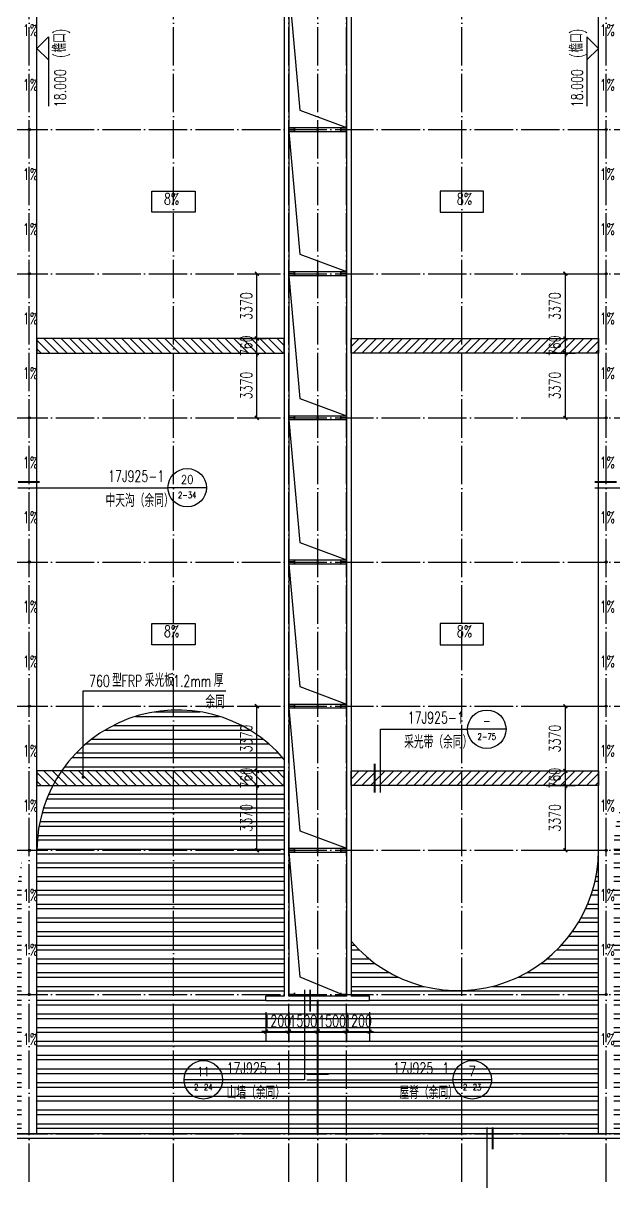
# Model space of a CAD drawing. Extents: x 14095202 to 14511487, y -1430609 to -90420.
# Drawn here: x 14431771 to 14462486, y -768120 to -707833 of the extents above; entities that cross this region are included whole.
import ezdxf
from ezdxf.enums import TextEntityAlignment as Align

# ---------------------------------------------------------------- set-up
doc = ezdxf.new("R2010")
doc.units = 0
doc.header["$LTSCALE"] = 1000
doc.header["$MEASUREMENT"] = 0
doc.linetypes.add('DOTE', pattern=[2.42, 2, -0.2, 0.02, -0.2])
for name, color, linetype in [('COLUMN', 2, 'Continuous'), ('DIM_IDEN', 3, 'Continuous'), ('DIM_LEAD', 3, 'Continuous'), ('DIM_SYMB', 3, 'Continuous'), ('DOTE', 1, 'DOTE'), ('PUB_DIM', 3, 'Continuous'), ('PUB_TEXT', 7, 'Continuous'), ('WALL-PARAPET', 6, 'Continuous'), ('填充', 251, 'Continuous'), ('采光带', 4, 'Continuous'), ('雨水管', 4, 'Continuous')]:
    doc.layers.add(name, color=color, linetype=linetype)
doc.styles.add('_TCH_DIM', font='SIMPLEX', dxfattribs={"bigfont": 'GBCBIG'})
doc.styles.add('_TCH_DIM_T3', font='SIMPLEX', dxfattribs={"width": 0.705882, "bigfont": 'GBCBIG'})
doc.styles.add('_TCH_LABEL', font='COMPLEX', dxfattribs={"bigfont": 'GBCBIG'})
doc.dimstyles.new('_TCH_ARCH&&200', dxfattribs={"dimtxt": 595, "dimasz": 200, "dimexe": 500, "dimexo": 600, "dimgap": 252.5, "dimtad": 1, "dimdec": 0, "dimzin": 0, "dimdsep": 46, "dimtxsty": '_TCH_DIM_T3', "dimblk": 'ARCHTICK', "dimcen": 0.09, "dimclrt": 7, "dimazin": 2, "dimtfac": 1, "dimtdec": 0, "dimtix": 1, "dimtmove": 2, "dimatfit": 3, "dimfxl": 0, "dimtolj": 1, "dimtzin": 0, "dimarcsym": 0})

# ---------------------------------------------------------------- blocks, each defined once
blk = doc.blocks.new('A$C0FCD69EC')
at = {"layer": 'COLUMN'}
blk.add_hatch(color=256, dxfattribs=at).paths.add_polyline_path([(300, 180), (294, 180), (294, 94), (6, 94), (6, 180), (0, 180), (0, 0), (6, 0), (6, 86), (294, 86), (294, 0), (300, 0)])
blk.add_lwpolyline([(300, 0), (294, 0), (294, 86), (6, 86), (6, 0), (0, 0), (0, 180), (6, 180), (6, 94), (294, 94), (294, 180), (300, 180)], close=True, dxfattribs=at)
blk = doc.blocks.new('A$C22C4548D')
blk.add_line((0, 10), (300, 10))
blk.add_lwpolyline([(30, 20), (270, 20), (270, 0), (30, 0)], close=True)
blk = doc.blocks.new('_ArchTick')
at = {"color": 0, "linetype": 'ByBlock', "const_width": 0.4}
blk.add_lwpolyline([(-0.5, -0.5), (0.5, 0.5)], dxfattribs=at)
blk = doc.blocks.new('*D617')
at = {"layer": 'Defpoints', "color": 0}
for p in [(14444387, -758700), (14445587, -758700), (14445587, -760300)]:
    blk.add_point(p, dxfattribs=at)
at = {"layer": 'PUB_DIM', "color": 0, "lineweight": -2}
for p, q in [((14444387, -759300), (14444387, -760800)), ((14445587, -759300), (14445587, -760800)), ((14444387, -760300), (14444187, -760300)), ((14444387, -760300), (14445587, -760300)), ((14445587, -760300), (14445787, -760300))]:
    blk.add_line(p, q, dxfattribs=at)
at = {"layer": 'PUB_DIM', "color": 0, "lineweight": -2, "xscale": 200, "yscale": 200, "zscale": 200}
blk.add_blockref('_ArchTick', (14444387, -760300), dxfattribs=at)
at = {"layer": 'PUB_DIM', "color": 0, "lineweight": -2, "xscale": 200, "yscale": 200, "zscale": 200, "rotation": 180}
blk.add_blockref('_ArchTick', (14445587, -760300), dxfattribs=at)
at = {"layer": 'PUB_DIM', "color": 7, "insert": (14444987, -759750), "char_height": 595, "attachment_point": 5, "style": '_TCH_DIM_T3'}
blk.add_mtext('\\A1;1200', dxfattribs=at)
blk = doc.blocks.new('*D618')
at = {"layer": 'Defpoints', "color": 0}
for p in [(14445587, -758700), (14447087, -758700), (14447087, -760300)]:
    blk.add_point(p, dxfattribs=at)
at = {"layer": 'PUB_DIM', "color": 0, "lineweight": -2}
for p, q in [((14445587, -759300), (14445587, -760800)), ((14447087, -759300), (14447087, -760800)), ((14445587, -760300), (14445387, -760300)), ((14445587, -760300), (14447087, -760300)), ((14447087, -760300), (14447287, -760300))]:
    blk.add_line(p, q, dxfattribs=at)
at = {"layer": 'PUB_DIM', "color": 0, "lineweight": -2, "xscale": 200, "yscale": 200, "zscale": 200}
blk.add_blockref('_ArchTick', (14445587, -760300), dxfattribs=at)
at = {"layer": 'PUB_DIM', "color": 0, "lineweight": -2, "xscale": 200, "yscale": 200, "zscale": 200, "rotation": 180}
blk.add_blockref('_ArchTick', (14447087, -760300), dxfattribs=at)
at = {"layer": 'PUB_DIM', "color": 7, "insert": (14446337, -759750), "char_height": 595, "attachment_point": 5, "style": '_TCH_DIM_T3'}
blk.add_mtext('\\A1;1500', dxfattribs=at)
blk = doc.blocks.new('*D619')
at = {"layer": 'Defpoints', "color": 0}
for p in [(14447087, -758700), (14448587, -758700), (14448587, -760300)]:
    blk.add_point(p, dxfattribs=at)
at = {"layer": 'PUB_DIM', "color": 0, "lineweight": -2}
for p, q in [((14447087, -759300), (14447087, -760800)), ((14448587, -759300), (14448587, -760800)), ((14447087, -760300), (14446887, -760300)), ((14447087, -760300), (14448587, -760300)), ((14448587, -760300), (14448787, -760300))]:
    blk.add_line(p, q, dxfattribs=at)
at = {"layer": 'PUB_DIM', "color": 0, "lineweight": -2, "xscale": 200, "yscale": 200, "zscale": 200}
blk.add_blockref('_ArchTick', (14447087, -760300), dxfattribs=at)
at = {"layer": 'PUB_DIM', "color": 0, "lineweight": -2, "xscale": 200, "yscale": 200, "zscale": 200, "rotation": 180}
blk.add_blockref('_ArchTick', (14448587, -760300), dxfattribs=at)
at = {"layer": 'PUB_DIM', "color": 7, "insert": (14447837, -759750), "char_height": 595, "attachment_point": 5, "style": '_TCH_DIM_T3'}
blk.add_mtext('\\A1;1500', dxfattribs=at)
blk = doc.blocks.new('*D620')
at = {"layer": 'Defpoints', "color": 0}
for p in [(14448587, -758700), (14449787, -758700), (14449787, -760300)]:
    blk.add_point(p, dxfattribs=at)
at = {"layer": 'PUB_DIM', "color": 0, "lineweight": -2}
for p, q in [((14448587, -759300), (14448587, -760800)), ((14449787, -759300), (14449787, -760800)), ((14448587, -760300), (14448387, -760300)), ((14448587, -760300), (14449787, -760300)), ((14449787, -760300), (14449987, -760300))]:
    blk.add_line(p, q, dxfattribs=at)
at = {"layer": 'PUB_DIM', "color": 0, "lineweight": -2, "xscale": 200, "yscale": 200, "zscale": 200}
blk.add_blockref('_ArchTick', (14448587, -760300), dxfattribs=at)
at = {"layer": 'PUB_DIM', "color": 0, "lineweight": -2, "xscale": 200, "yscale": 200, "zscale": 200, "rotation": 180}
blk.add_blockref('_ArchTick', (14449787, -760300), dxfattribs=at)
at = {"layer": 'PUB_DIM', "color": 7, "insert": (14449187, -759750), "char_height": 595, "attachment_point": 5, "style": '_TCH_DIM_T3'}
blk.add_mtext('\\A1;1200', dxfattribs=at)
blk = doc.blocks.new('*D1014')
at = {"layer": 'Defpoints', "color": 0}
for p in [(14442325, -743370), (14443925, -743370), (14442325, -746740)]:
    blk.add_point(p, dxfattribs=at)
at = {"layer": 'PUB_DIM', "color": 0, "lineweight": -2}
for p, q in [((14442925, -743370), (14444425, -743370)), ((14443925, -746740), (14443925, -743370)), ((14442925, -746740), (14444425, -746740))]:
    blk.add_line(p, q, dxfattribs=at)
at = {"layer": 'PUB_DIM', "color": 0, "lineweight": -2, "xscale": 200, "yscale": 200, "zscale": 200}
for p, rotation in [((14443925, -743370), 90), ((14443925, -746740), 270)]:
    blk.add_blockref('_ArchTick', p, dxfattribs=dict(at, rotation=rotation))
at = {"layer": 'PUB_DIM', "color": 7, "insert": (14443375, -745055), "char_height": 595, "attachment_point": 5, "rotation": 90, "style": '_TCH_DIM_T3'}
blk.add_mtext('\\A1;3370', dxfattribs=at)
blk = doc.blocks.new('*D1015')
at = {"layer": 'Defpoints', "color": 0}
for p in [(14442325, -746740), (14443925, -746740), (14442325, -747500)]:
    blk.add_point(p, dxfattribs=at)
at = {"layer": 'PUB_DIM', "color": 0, "lineweight": -2}
for p, q in [((14442925, -746740), (14444425, -746740)), ((14443925, -746740), (14443925, -746540)), ((14443925, -747500), (14443925, -746740)), ((14442925, -747500), (14444425, -747500)), ((14443925, -747500), (14443925, -747700))]:
    blk.add_line(p, q, dxfattribs=at)
at = {"layer": 'PUB_DIM', "color": 0, "lineweight": -2, "xscale": 200, "yscale": 200, "zscale": 200}
for p, rotation in [((14443925, -746740), 270), ((14443925, -747500), 90)]:
    blk.add_blockref('_ArchTick', p, dxfattribs=dict(at, rotation=rotation))
at = {"layer": 'PUB_DIM', "color": 7, "insert": (14443375, -747120), "char_height": 595, "attachment_point": 5, "rotation": 90, "style": '_TCH_DIM_T3'}
blk.add_mtext('\\A1;760', dxfattribs=at)
blk = doc.blocks.new('*D1016')
at = {"layer": 'Defpoints', "color": 0}
for p in [(14442325, -747500), (14443925, -747500), (14442325, -750870)]:
    blk.add_point(p, dxfattribs=at)
at = {"layer": 'PUB_DIM', "color": 0, "lineweight": -2}
for p, q in [((14442925, -747500), (14444425, -747500)), ((14443925, -750870), (14443925, -747500)), ((14442925, -750870), (14444425, -750870))]:
    blk.add_line(p, q, dxfattribs=at)
at = {"layer": 'PUB_DIM', "color": 0, "lineweight": -2, "xscale": 200, "yscale": 200, "zscale": 200}
for p, rotation in [((14443925, -747500), 90), ((14443925, -750870), 270)]:
    blk.add_blockref('_ArchTick', p, dxfattribs=dict(at, rotation=rotation))
at = {"layer": 'PUB_DIM', "color": 7, "insert": (14443375, -749185), "char_height": 595, "attachment_point": 5, "rotation": 90, "style": '_TCH_DIM_T3'}
blk.add_mtext('\\A1;3370', dxfattribs=at)
blk = doc.blocks.new('*D1017')
at = {"layer": 'Defpoints', "color": 0}
for p in [(14442325, -720870), (14443925, -720870), (14442325, -724240)]:
    blk.add_point(p, dxfattribs=at)
at = {"layer": 'PUB_DIM', "color": 0, "lineweight": -2}
for p, q in [((14442925, -720870), (14444425, -720870)), ((14443925, -724240), (14443925, -720870)), ((14442925, -724240), (14444425, -724240))]:
    blk.add_line(p, q, dxfattribs=at)
at = {"layer": 'PUB_DIM', "color": 0, "lineweight": -2, "xscale": 200, "yscale": 200, "zscale": 200}
for p, rotation in [((14443925, -720870), 90), ((14443925, -724240), 270)]:
    blk.add_blockref('_ArchTick', p, dxfattribs=dict(at, rotation=rotation))
at = {"layer": 'PUB_DIM', "color": 7, "insert": (14443375, -722555), "char_height": 595, "attachment_point": 5, "rotation": 90, "style": '_TCH_DIM_T3'}
blk.add_mtext('\\A1;3370', dxfattribs=at)
blk = doc.blocks.new('*D1018')
at = {"layer": 'Defpoints', "color": 0}
for p in [(14442325, -724240), (14443925, -724240), (14442325, -725000)]:
    blk.add_point(p, dxfattribs=at)
at = {"layer": 'PUB_DIM', "color": 0, "lineweight": -2}
for p, q in [((14443925, -724240), (14443925, -724040)), ((14442925, -724240), (14444425, -724240)), ((14443925, -725000), (14443925, -724240)), ((14442925, -725000), (14444425, -725000)), ((14443925, -725000), (14443925, -725200))]:
    blk.add_line(p, q, dxfattribs=at)
at = {"layer": 'PUB_DIM', "color": 0, "lineweight": -2, "xscale": 200, "yscale": 200, "zscale": 200}
for p, rotation in [((14443925, -724240), 270), ((14443925, -725000), 90)]:
    blk.add_blockref('_ArchTick', p, dxfattribs=dict(at, rotation=rotation))
at = {"layer": 'PUB_DIM', "color": 7, "insert": (14443375, -724620), "char_height": 595, "attachment_point": 5, "rotation": 90, "style": '_TCH_DIM_T3'}
blk.add_mtext('\\A1;760', dxfattribs=at)
blk = doc.blocks.new('*D1019')
at = {"layer": 'Defpoints', "color": 0}
for p in [(14442325, -725000), (14443925, -725000), (14442325, -728370)]:
    blk.add_point(p, dxfattribs=at)
at = {"layer": 'PUB_DIM', "color": 0, "lineweight": -2}
for p, q in [((14442925, -725000), (14444425, -725000)), ((14443925, -728370), (14443925, -725000)), ((14442925, -728370), (14444425, -728370))]:
    blk.add_line(p, q, dxfattribs=at)
at = {"layer": 'PUB_DIM', "color": 0, "lineweight": -2, "xscale": 200, "yscale": 200, "zscale": 200}
for p, rotation in [((14443925, -725000), 90), ((14443925, -728370), 270)]:
    blk.add_blockref('_ArchTick', p, dxfattribs=dict(at, rotation=rotation))
at = {"layer": 'PUB_DIM', "color": 7, "insert": (14443375, -726685), "char_height": 595, "attachment_point": 5, "rotation": 90, "style": '_TCH_DIM_T3'}
blk.add_mtext('\\A1;3370', dxfattribs=at)
blk = doc.blocks.new('*D1029')
at = {"layer": 'Defpoints', "color": 0}
for p in [(14458368, -743370), (14459968, -743370), (14458368, -746740)]:
    blk.add_point(p, dxfattribs=at)
at = {"layer": 'PUB_DIM', "color": 0, "lineweight": -2}
for p, q in [((14458968, -743370), (14460468, -743370)), ((14459968, -746740), (14459968, -743370)), ((14458968, -746740), (14460468, -746740))]:
    blk.add_line(p, q, dxfattribs=at)
at = {"layer": 'PUB_DIM', "color": 0, "lineweight": -2, "xscale": 200, "yscale": 200, "zscale": 200}
for p, rotation in [((14459968, -743370), 90), ((14459968, -746740), 270)]:
    blk.add_blockref('_ArchTick', p, dxfattribs=dict(at, rotation=rotation))
at = {"layer": 'PUB_DIM', "color": 7, "insert": (14459418, -745055), "char_height": 595, "attachment_point": 5, "rotation": 90, "style": '_TCH_DIM_T3'}
blk.add_mtext('\\A1;3370', dxfattribs=at)
blk = doc.blocks.new('*D1030')
at = {"layer": 'Defpoints', "color": 0}
for p in [(14458368, -746740), (14459968, -746740), (14458368, -747500)]:
    blk.add_point(p, dxfattribs=at)
at = {"layer": 'PUB_DIM', "color": 0, "lineweight": -2}
for p, q in [((14458968, -746740), (14460468, -746740)), ((14459968, -746740), (14459968, -746540)), ((14459968, -747500), (14459968, -746740)), ((14458968, -747500), (14460468, -747500)), ((14459968, -747500), (14459968, -747700))]:
    blk.add_line(p, q, dxfattribs=at)
at = {"layer": 'PUB_DIM', "color": 0, "lineweight": -2, "xscale": 200, "yscale": 200, "zscale": 200}
for p, rotation in [((14459968, -746740), 270), ((14459968, -747500), 90)]:
    blk.add_blockref('_ArchTick', p, dxfattribs=dict(at, rotation=rotation))
at = {"layer": 'PUB_DIM', "color": 7, "insert": (14459418, -747120), "char_height": 595, "attachment_point": 5, "rotation": 90, "style": '_TCH_DIM_T3'}
blk.add_mtext('\\A1;760', dxfattribs=at)
blk = doc.blocks.new('*D1031')
at = {"layer": 'Defpoints', "color": 0}
for p in [(14458368, -747500), (14459968, -747500), (14458368, -750870)]:
    blk.add_point(p, dxfattribs=at)
at = {"layer": 'PUB_DIM', "color": 0, "lineweight": -2}
for p, q in [((14458968, -747500), (14460468, -747500)), ((14459968, -750870), (14459968, -747500)), ((14458968, -750870), (14460468, -750870))]:
    blk.add_line(p, q, dxfattribs=at)
at = {"layer": 'PUB_DIM', "color": 0, "lineweight": -2, "xscale": 200, "yscale": 200, "zscale": 200}
for p, rotation in [((14459968, -747500), 90), ((14459968, -750870), 270)]:
    blk.add_blockref('_ArchTick', p, dxfattribs=dict(at, rotation=rotation))
at = {"layer": 'PUB_DIM', "color": 7, "insert": (14459418, -749185), "char_height": 595, "attachment_point": 5, "rotation": 90, "style": '_TCH_DIM_T3'}
blk.add_mtext('\\A1;3370', dxfattribs=at)
blk = doc.blocks.new('*D1032')
at = {"layer": 'Defpoints', "color": 0}
for p in [(14458368, -720870), (14459968, -720870), (14458368, -724240)]:
    blk.add_point(p, dxfattribs=at)
at = {"layer": 'PUB_DIM', "color": 0, "lineweight": -2}
for p, q in [((14458968, -720870), (14460468, -720870)), ((14459968, -724240), (14459968, -720870)), ((14458968, -724240), (14460468, -724240))]:
    blk.add_line(p, q, dxfattribs=at)
at = {"layer": 'PUB_DIM', "color": 0, "lineweight": -2, "xscale": 200, "yscale": 200, "zscale": 200}
for p, rotation in [((14459968, -720870), 90), ((14459968, -724240), 270)]:
    blk.add_blockref('_ArchTick', p, dxfattribs=dict(at, rotation=rotation))
at = {"layer": 'PUB_DIM', "color": 7, "insert": (14459418, -722555), "char_height": 595, "attachment_point": 5, "rotation": 90, "style": '_TCH_DIM_T3'}
blk.add_mtext('\\A1;3370', dxfattribs=at)
blk = doc.blocks.new('*D1033')
at = {"layer": 'Defpoints', "color": 0}
for p in [(14458368, -724240), (14459968, -724240), (14458368, -725000)]:
    blk.add_point(p, dxfattribs=at)
at = {"layer": 'PUB_DIM', "color": 0, "lineweight": -2}
for p, q in [((14459968, -724240), (14459968, -724040)), ((14458968, -724240), (14460468, -724240)), ((14459968, -725000), (14459968, -724240)), ((14458968, -725000), (14460468, -725000)), ((14459968, -725000), (14459968, -725200))]:
    blk.add_line(p, q, dxfattribs=at)
at = {"layer": 'PUB_DIM', "color": 0, "lineweight": -2, "xscale": 200, "yscale": 200, "zscale": 200}
for p, rotation in [((14459968, -724240), 270), ((14459968, -725000), 90)]:
    blk.add_blockref('_ArchTick', p, dxfattribs=dict(at, rotation=rotation))
at = {"layer": 'PUB_DIM', "color": 7, "insert": (14459418, -724620), "char_height": 595, "attachment_point": 5, "rotation": 90, "style": '_TCH_DIM_T3'}
blk.add_mtext('\\A1;760', dxfattribs=at)
blk = doc.blocks.new('*D1034')
at = {"layer": 'Defpoints', "color": 0}
for p in [(14458368, -725000), (14459968, -725000), (14458368, -728370)]:
    blk.add_point(p, dxfattribs=at)
at = {"layer": 'PUB_DIM', "color": 0, "lineweight": -2}
for p, q in [((14458968, -725000), (14460468, -725000)), ((14459968, -728370), (14459968, -725000)), ((14458968, -728370), (14460468, -728370))]:
    blk.add_line(p, q, dxfattribs=at)
at = {"layer": 'PUB_DIM', "color": 0, "lineweight": -2, "xscale": 200, "yscale": 200, "zscale": 200}
for p, rotation in [((14459968, -725000), 90), ((14459968, -728370), 270)]:
    blk.add_blockref('_ArchTick', p, dxfattribs=dict(at, rotation=rotation))
at = {"layer": 'PUB_DIM', "color": 7, "insert": (14459418, -726685), "char_height": 595, "attachment_point": 5, "rotation": 90, "style": '_TCH_DIM_T3'}
blk.add_mtext('\\A1;3370', dxfattribs=at)

msp = doc.modelspace()

# ---------------------------------------------------------------- hatches: boundary and pattern name
at = {"layer": '填充'}
h = msp.add_hatch(dxfattribs=at)
h.set_pattern_fill('ANSI32', color=250, scale=150, angle=315, style=0)
h.set_pattern_definition([(0, (0, 0), (2e-13, 714.375), []), (0, (238.1, -238.1), (2e-13, 714.375), [])])
h.paths.add_polyline_path([(14461686.9, -750870.3, -0.6976702), (14448826.9, -755600.7), (14448826.9, -758460.3), (14449786.9, -758460.3), (14449786.9, -758700.3), (14448586.9, -758700.3), (14447086.9, -758700.3), (14447086.9, -765620.3), (14461686.9, -765620.3)])
h.paths.add_polyline_path([(14477086.9, -758700.3), (14475586.9, -758700.3), (14474386.9, -758700.3), (14474386.9, -758460.3), (14475346.9, -758460.3), (14475346.9, -747530.3), (14463295.7, -747530.3, 0.1193672), (14462486.9, -750870.3), (14462486.9, -765620.3), (14477086.9, -765620.3)])
h.paths.add_polyline_path([(14463788.2, -746710.3), (14475346.9, -746710.3), (14475346.9, -746140, 0.4924332)])
h.paths.add_polyline_path([(14491286.9, -750870.3, -0.6938489), (14478826.9, -755526.6), (14478826.9, -758460.3), (14479786.9, -758460.3), (14479786.9, -758700.3), (14478586.9, -758700.3), (14477086.9, -758700.3), (14477086.9, -765620.3), (14491286.9, -765620.3)])
h.paths.add_polyline_path([(14415346.9, -747530.3), (14403721.5, -747530.3, 0.123058), (14402886.9, -750870.3), (14402886.9, -765620.3), (14417086.9, -765620.3), (14417086.9, -758700.3), (14415586.9, -758700.3), (14414386.9, -758700.3), (14414386.9, -758460.3), (14415346.9, -758460.3)])
h.paths.add_polyline_path([(14404233.2, -746710.3), (14415346.9, -746710.3), (14415346.9, -746214.1, 0.483158)])
h.paths.add_polyline_path([(14431686.9, -750870.3, -0.6976702), (14418826.9, -755600.7), (14418826.9, -758460.3), (14419786.9, -758460.3), (14419786.9, -758700.3), (14418586.9, -758700.3), (14417086.9, -758700.3), (14417086.9, -765620.3), (14431686.9, -765620.3)])
h.paths.add_polyline_path([(14447086.9, -758700.3), (14445586.9, -758700.3), (14444386.9, -758700.3), (14444386.9, -758460.3), (14445346.9, -758460.3), (14445346.9, -747530.3), (14433295.7, -747530.3, 0.1193672), (14432486.9, -750870.3), (14432486.9, -765620.3), (14447086.9, -765620.3)])
h.paths.add_polyline_path([(14433788.2, -746710.3), (14445346.9, -746710.3), (14445346.9, -746140, 0.4924332)])
at = {"layer": '采光带'}
h = msp.add_hatch(dxfattribs=at)
h.set_pattern_fill('ANSI31', color=250, scale=200, angle=-90, style=0)
h.set_pattern_definition([(315, (14665482.27, 8321978.5), (224.506403, 224.506403), [])])
h.paths.add_polyline_path([(14432486.9, -725000.3), (14445346.9, -725000.3), (14445346.9, -724240.3), (14432486.9, -724240.3)])
h = msp.add_hatch(dxfattribs=at)
h.set_pattern_fill('ANSI31', color=250, scale=200, angle=-90, style=0)
h.set_pattern_definition([(225, (14228291.43, 8321978.5), (-224.506403, 224.506403), [])])
h.paths.add_polyline_path([(14461686.9, -725000.3), (14448826.9, -725000.3), (14448826.9, -724240.3), (14461686.9, -724240.3)])
h = msp.add_hatch(dxfattribs=at)
h.set_pattern_fill('ANSI31', color=250, scale=200, angle=-90, style=0)
h.set_pattern_definition([(315, (14665482.27, 8299478.5), (224.506403, 224.506403), [])])
h.paths.add_polyline_path([(14432486.9, -747500.3), (14445346.9, -747500.3), (14445346.9, -746740.3), (14432486.9, -746740.3)])
h = msp.add_hatch(dxfattribs=at)
h.set_pattern_fill('ANSI31', color=250, scale=200, angle=-90, style=0)
h.set_pattern_definition([(225, (14228291.43, 8299478.5), (-224.506403, 224.506403), [])])
h.paths.add_polyline_path([(14461686.9, -747500.3), (14448826.9, -747500.3), (14448826.9, -746740.3), (14461686.9, -746740.3)])

# ---------------------------------------------------------------- linework, layer by layer
at = {"ltscale": 0.5}
for p, q in [((14432486.9, -765620.3), (14432486.9, -638620.3)), ((14461686.9, -765620.3), (14461686.9, -638620.3))]:
    msp.add_line(p, q, dxfattribs=at)
for points in [[(14401846.9, -638380.3), (14492326.9, -638380.3), (14492326.9, -765860.3), (14401846.9, -765860.3)], [(14402086.9, -638620.3), (14492086.9, -638620.3), (14492086.9, -765620.3), (14402086.9, -765620.3)], [(14448586.9, -713480.3), (14445586.9, -713480.3), (14445586.9, -713260.3), (14448586.9, -713260.3)], [(14438458.3, -717674.3), (14438458.3, -716566.4), (14440715.4, -716566.4), (14440715.4, -717674.3)], [(14455715.4, -717674.3), (14455715.4, -716566.4), (14453458.3, -716566.4), (14453458.3, -717674.3)], [(14448586.9, -720980.3), (14445586.9, -720980.3), (14445586.9, -720760.3), (14448586.9, -720760.3)], [(14448586.9, -728480.3), (14445586.9, -728480.3), (14445586.9, -728260.3), (14448586.9, -728260.3)], [(14448586.9, -735980.3), (14445586.9, -735980.3), (14445586.9, -735760.3), (14448586.9, -735760.3)], [(14438458.3, -740174.3), (14438458.3, -739066.4), (14440715.4, -739066.4), (14440715.4, -740174.3)], [(14455715.4, -740174.3), (14455715.4, -739066.4), (14453458.3, -739066.4), (14453458.3, -740174.3)], [(14448586.9, -743480.3), (14445586.9, -743480.3), (14445586.9, -743260.3), (14448586.9, -743260.3)], [(14448586.9, -750980.3), (14445586.9, -750980.3), (14445586.9, -750760.3), (14448586.9, -750760.3)]]:
    msp.add_lwpolyline(points, close=True)
for points in [[(14445586.9, -705980.3), (14446157.5, -712354.4), (14448586.9, -713260.3)], [(14445586.9, -713480.3), (14446157.5, -719854.4), (14448586.9, -720760.3)], [(14445586.9, -720980.3), (14446157.5, -727354.4), (14448586.9, -728260.3)], [(14445586.9, -728480.3), (14446157.5, -734854.4), (14448586.9, -735760.3)], [(14445586.9, -735980.3), (14446157.5, -742354.4), (14448586.9, -743260.3)], [(14445586.9, -743480.3), (14446157.5, -749854.4), (14448586.9, -750760.3)], [(14445586.9, -750980.3), (14446157.5, -757454.4), (14448586.9, -758460.3)]]:
    msp.add_lwpolyline(points)
at = {"ltscale": 0.5, "const_width": 100}
msp.add_lwpolyline([(14447086.9, -765620.3), (14447086.9, -758700.3)], dxfattribs=at)
at = {"ltscale": 0.5}
for centre, start, end in [((14439786.9, -750870.3), 40.39067, 180), ((14454386.9, -750870.3), 220.39067, 0)]:
    msp.add_arc(centre, 7300, start, end, dxfattribs=at)
at = {"layer": 'DIM_IDEN'}
for p, q in [((14431494.4, -732004.5), (14435044.4, -732004.5)), ((14435044.4, -732004.5), (14439298.9, -732004.5)), ((14441298.9, -732004.5), (14439298.9, -732004.5)), ((14461494.4, -732004.5), (14465044.4, -732004.5)), ((14450354.1, -744570.3), (14454881.3, -744570.3)), ((14450354.1, -747870.3), (14450354.1, -744570.3)), ((14456881.3, -744570.3), (14454881.3, -744570.3)), ((14446395.1, -758130.3), (14446395.1, -762811.3)), ((14442140.6, -762811.3), (14440140.6, -762811.3)), ((14446395.1, -762811.3), (14442140.6, -762811.3)), ((14446516.9, -762811.3), (14449866.9, -762811.3)), ((14449866.9, -762811.3), (14454121.4, -762811.3)), ((14456121.4, -762811.3), (14454121.4, -762811.3)), ((14455886.1, -765290.3), (14455886.1, -778720.3))]:
    msp.add_line(p, q, dxfattribs=at)
at = {"layer": 'DIM_IDEN', "const_width": 100}
for points in [[(14431494.4, -731704.5), (14432634.4, -731704.5)], [(14461494.4, -731704.5), (14462634.4, -731704.5)], [(14450054.1, -747870.3), (14450054.1, -746370.3)], [(14446695.1, -758130.3), (14446695.1, -759270.3)], [(14446516.9, -762511.3), (14447656.9, -762511.3)], [(14456186.1, -765290.3), (14456186.1, -766430.3)]]:
    msp.add_lwpolyline(points, dxfattribs=at)
at = {"layer": 'DIM_IDEN'}
for centre in [(14440298.9, -732004.5), (14455881.3, -744570.3), (14441140.6, -762811.3), (14455121.4, -762811.3)]:
    msp.add_circle(centre, 1000, dxfattribs=at)
at = {"layer": 'DIM_LEAD'}
for p, q in [((14434886.9, -747070.3), (14434886.9, -742570.3)), ((14434886.9, -742570.3), (14442310.3, -742570.3))]:
    msp.add_line(p, q, dxfattribs=at)
at = {"layer": 'DIM_LEAD', "const_width": 80}
msp.add_lwpolyline([(14434886.9, -747110.3, 1), (14434886.9, -747030.3, 1)], format="xyb", close=True, dxfattribs=at)
at = {"layer": 'DIM_SYMB'}
for points in [[(14432086.9, -711552.8, 0, 0, 0), (14432086.9, -712467.7, 160, 0, 0), (14432086.9, -713067.7, 0, 0, 0)], [(14462086.9, -711552.8, 0, 0, 0), (14462086.9, -712467.7, 160, 0, 0), (14462086.9, -713067.7, 0, 0, 0)], [(14432086.9, -715187.9, 0, 0, 0), (14432086.9, -714273, 160, 0, 0), (14432086.9, -713673, 0, 0, 0)], [(14462086.9, -715187.9, 0, 0, 0), (14462086.9, -714273, 160, 0, 0), (14462086.9, -713673, 0, 0, 0)], [(14432086.9, -719052.8, 0, 0, 0), (14432086.9, -719967.7, 160, 0, 0), (14432086.9, -720567.7, 0, 0, 0)], [(14462086.9, -719052.8, 0, 0, 0), (14462086.9, -719967.7, 160, 0, 0), (14462086.9, -720567.7, 0, 0, 0)], [(14432086.9, -722687.9, 0, 0, 0), (14432086.9, -721773, 160, 0, 0), (14432086.9, -721173, 0, 0, 0)], [(14462086.9, -722687.9, 0, 0, 0), (14462086.9, -721773, 160, 0, 0), (14462086.9, -721173, 0, 0, 0)], [(14432086.9, -726552.8, 0, 0, 0), (14432086.9, -727467.7, 160, 0, 0), (14432086.9, -728067.7, 0, 0, 0)], [(14462086.9, -726552.8, 0, 0, 0), (14462086.9, -727467.7, 160, 0, 0), (14462086.9, -728067.7, 0, 0, 0)], [(14432086.9, -730187.9, 0, 0, 0), (14432086.9, -729273, 160, 0, 0), (14432086.9, -728673, 0, 0, 0)], [(14462086.9, -730187.9, 0, 0, 0), (14462086.9, -729273, 160, 0, 0), (14462086.9, -728673, 0, 0, 0)], [(14432086.9, -734052.8, 0, 0, 0), (14432086.9, -734967.7, 160, 0, 0), (14432086.9, -735567.7, 0, 0, 0)], [(14462086.9, -734052.8, 0, 0, 0), (14462086.9, -734967.7, 160, 0, 0), (14462086.9, -735567.7, 0, 0, 0)], [(14432086.9, -737687.9, 0, 0, 0), (14432086.9, -736773, 160, 0, 0), (14432086.9, -736173, 0, 0, 0)], [(14462086.9, -737687.9, 0, 0, 0), (14462086.9, -736773, 160, 0, 0), (14462086.9, -736173, 0, 0, 0)], [(14432086.9, -741552.8, 0, 0, 0), (14432086.9, -742467.7, 160, 0, 0), (14432086.9, -743067.7, 0, 0, 0)], [(14462086.9, -741552.8, 0, 0, 0), (14462086.9, -742467.7, 160, 0, 0), (14462086.9, -743067.7, 0, 0, 0)], [(14432086.9, -745187.9, 0, 0, 0), (14432086.9, -744273, 160, 0, 0), (14432086.9, -743673, 0, 0, 0)], [(14462086.9, -745187.9, 0, 0, 0), (14462086.9, -744273, 160, 0, 0), (14462086.9, -743673, 0, 0, 0)], [(14432086.9, -749052.8, 0, 0, 0), (14432086.9, -749967.7, 160, 0, 0), (14432086.9, -750567.7, 0, 0, 0)], [(14462086.9, -749052.8, 0, 0, 0), (14462086.9, -749967.7, 160, 0, 0), (14462086.9, -750567.7, 0, 0, 0)], [(14432086.9, -752687.9, 0, 0, 0), (14432086.9, -751773, 160, 0, 0), (14432086.9, -751173, 0, 0, 0)], [(14462086.9, -752687.9, 0, 0, 0), (14462086.9, -751773, 160, 0, 0), (14462086.9, -751173, 0, 0, 0)], [(14432086.9, -756552.8, 0, 0, 0), (14432086.9, -757467.7, 160, 0, 0), (14432086.9, -758067.7, 0, 0, 0)], [(14462086.9, -756552.8, 0, 0, 0), (14462086.9, -757467.7, 160, 0, 0), (14462086.9, -758067.7, 0, 0, 0)], [(14432086.9, -760187.9, 0, 0, 0), (14432086.9, -759273, 160, 0, 0), (14432086.9, -758673, 0, 0, 0)], [(14462086.9, -760187.9, 0, 0, 0), (14462086.9, -759273, 160, 0, 0), (14462086.9, -758673, 0, 0, 0)]]:
    msp.add_lwpolyline(points, format="xyseb", dxfattribs=at)
at = {"layer": 'DOTE'}
for p, q in [((14432086.9, -768120.3), (14432086.9, -636120.3)), ((14439586.9, -768120.3), (14439586.9, -636120.3)), ((14445586.9, -768120.3), (14445586.9, -636120.3)), ((14447086.9, -768120.3), (14447086.9, -636120.3)), ((14448586.9, -768120.3), (14448586.9, -636120.3)), ((14454586.9, -768120.3), (14454586.9, -636120.3)), ((14462086.9, -768120.3), (14462086.9, -636120.3)), ((14399586.9, -713370.3), (14494586.9, -713370.3)), ((14399586.9, -720870.3), (14494586.9, -720870.3)), ((14399586.9, -728370.3), (14494586.9, -728370.3)), ((14399586.9, -735870.3), (14494586.9, -735870.3)), ((14399586.9, -743370.3), (14494586.9, -743370.3)), ((14399586.9, -750870.3), (14494586.9, -750870.3)), ((14399586.9, -758370.3), (14494586.9, -758370.3)), ((14399586.9, -765620.3), (14494586.9, -765620.3))]:
    msp.add_line(p, q, dxfattribs=at)
at = {"layer": 'PUB_DIM'}
for p, q in [((14432486.9, -709144.8), (14433086.9, -708544.8)), ((14433086.9, -708544.8), (14433086.9, -712144.8)), ((14461686.9, -709144.8), (14461086.9, -708544.8)), ((14461086.9, -708544.8), (14461086.9, -712144.8)), ((14432486.9, -709144.8), (14433086.9, -709744.8)), ((14461686.9, -709144.8), (14461086.9, -709744.8))]:
    msp.add_line(p, q, dxfattribs=at)
for points in [[(14440209.2, -717483.1, 0, 0, 0), (14439334.2, -717483.1, 160, 0, 0), (14438734.2, -717483.1, 0, 0, 0)], [(14453964.5, -717483.1, 0, 0, 0), (14454839.5, -717483.1, 160, 0, 0), (14455439.5, -717483.1, 0, 0, 0)], [(14440209.2, -739983.1, 0, 0, 0), (14439334.2, -739983.1, 160, 0, 0), (14438734.2, -739983.1, 0, 0, 0)], [(14453964.5, -739983.1, 0, 0, 0), (14454839.5, -739983.1, 160, 0, 0), (14455439.5, -739983.1, 0, 0, 0)]]:
    msp.add_lwpolyline(points, format="xyseb", dxfattribs=at)
at = {"layer": 'WALL-PARAPET'}
for p, q in [((14445346.9, -645780.3), (14445346.9, -758460.3)), ((14445586.9, -645780.3), (14445586.9, -758460.3)), ((14448586.9, -645780.3), (14448586.9, -758460.3)), ((14448826.9, -645780.3), (14448826.9, -758460.3)), ((14445346.9, -758460.3), (14444386.9, -758460.3)), ((14444386.9, -758700.3), (14444386.9, -758460.3)), ((14445586.9, -758700.3), (14444386.9, -758700.3)), ((14448586.9, -758460.3), (14445586.9, -758460.3)), ((14448586.9, -758700.3), (14445586.9, -758700.3)), ((14449786.9, -758700.3), (14448586.9, -758700.3)), ((14449786.9, -758460.3), (14448826.9, -758460.3)), ((14449786.9, -758700.3), (14449786.9, -758460.3))]:
    msp.add_line(p, q, dxfattribs=at)
at = {"layer": '采光带', "color": 4}
for points in [[(14432486.9, -725000.3), (14445346.9, -725000.3), (14445346.9, -724240.3), (14432486.9, -724240.3)], [(14461686.9, -725000.3), (14448826.9, -725000.3), (14448826.9, -724240.3), (14461686.9, -724240.3)], [(14432486.9, -747500.3), (14445346.9, -747500.3), (14445346.9, -746740.3), (14432486.9, -746740.3)], [(14461686.9, -747500.3), (14448826.9, -747500.3), (14448826.9, -746740.3), (14461686.9, -746740.3)]]:
    msp.add_lwpolyline(points, close=True, dxfattribs=at)
at = {"layer": '雨水管'}
for centre in [(14432086.9, -713370.3), (14462086.9, -713370.3), (14432086.9, -720870.3), (14462086.9, -720870.3), (14432086.9, -728370.3), (14462086.9, -728370.3), (14432086.9, -735870.3), (14462086.9, -735870.3), (14432086.9, -743370.3), (14462086.9, -743370.3), (14432086.9, -750870.3), (14462086.9, -750870.3), (14432086.9, -758370.3), (14462086.9, -758370.3)]:
    msp.add_circle(centre, 55, dxfattribs=at)

# ---------------------------------------------------------------- block references
at = {"rotation": 90}
for p in [(14447096.9, -713524.4), (14447096.9, -721024.4), (14447096.9, -728524.4), (14447096.9, -736024.4), (14447096.9, -743524.4), (14447096.9, -751024.4)]:
    msp.add_blockref('A$C22C4548D', p, dxfattribs=at)
at = {"layer": 'COLUMN', "xscale": -1}
for p in [(14445886.9, -713460.3), (14448586.9, -713460.3), (14445886.9, -720960.3), (14448586.9, -720960.3), (14445886.9, -728460.3), (14448586.9, -728460.3), (14445886.9, -735960.3), (14448586.9, -735960.3), (14445886.9, -743460.3), (14448586.9, -743460.3), (14445886.9, -750960.3), (14448586.9, -750960.3), (14445886.9, -758460.3), (14448586.9, -758460.3)]:
    msp.add_blockref('A$C0FCD69EC', p, dxfattribs=at)

# ---------------------------------------------------------------- texts
at = {"layer": 'PUB_TEXT', "width": 0.705882}
for s, style, p in [('1%%%', '_TCH_DIM', (14431746.9, -708492.9)), ('1%%%', '_TCH_DIM', (14461746.9, -708492.9)), ('1%%%', '_TCH_DIM', (14431746.9, -711342.8)), ('1%%%', '_TCH_DIM', (14461746.9, -711342.8)), ('1%%%', '_TCH_DIM', (14431746.9, -715992.9)), ('1%%%', '_TCH_DIM', (14461746.9, -715992.9)), ('8%', '_TCH_DIM', (14439091.7, -717273.1)), ('8%', '_TCH_DIM', (14454322, -717273.1)), ('1%%%', '_TCH_DIM', (14431746.9, -718842.8)), ('1%%%', '_TCH_DIM', (14461746.9, -718842.8)), ('1%%%', '_TCH_DIM', (14431746.9, -723492.9)), ('1%%%', '_TCH_DIM', (14461746.9, -723492.9)), ('1%%%', '_TCH_DIM', (14431746.9, -726342.8)), ('1%%%', '_TCH_DIM', (14461746.9, -726342.8)), ('1%%%', '_TCH_DIM', (14431746.9, -730992.9)), ('1%%%', '_TCH_DIM', (14461746.9, -730992.9)), ('17J925-1', '_TCH_LABEL', (14436188.9, -731702)), ('1%%%', '_TCH_DIM', (14431746.9, -733842.8)), ('1%%%', '_TCH_DIM', (14461746.9, -733842.8)), ('1%%%', '_TCH_DIM', (14431746.9, -738492.9)), ('1%%%', '_TCH_DIM', (14461746.9, -738492.9)), ('8%', '_TCH_DIM', (14439091.7, -739773.1)), ('8%', '_TCH_DIM', (14454322, -739773.1)), ('1%%%', '_TCH_DIM', (14431746.9, -741342.8)), ('1%%%', '_TCH_DIM', (14461746.9, -741342.8)), ('760', '_TCH_DIM', (14435197.3, -742360.3)), ('FRP', '_TCH_DIM', (14436888.8, -742360.3)), ('1.2mm', '_TCH_DIM', (14439563.3, -742360.3)), ('17J925-1', '_TCH_LABEL', (14451771.3, -744267.8)), ('1%%%', '_TCH_DIM', (14431746.9, -745992.9)), ('1%%%', '_TCH_DIM', (14461746.9, -745992.9)), ('1%%%', '_TCH_DIM', (14431746.9, -748842.8)), ('1%%%', '_TCH_DIM', (14461746.9, -748842.8)), ('1%%%', '_TCH_DIM', (14431746.9, -753492.9)), ('1%%%', '_TCH_DIM', (14461746.9, -753492.9)), ('1%%%', '_TCH_DIM', (14431746.9, -756342.8)), ('1%%%', '_TCH_DIM', (14461746.9, -756342.8)), ('1%%%', '_TCH_DIM', (14431746.9, -760992.9)), ('1%%%', '_TCH_DIM', (14461746.9, -760992.9)), ('17J925-1', '_TCH_LABEL', (14442350.6, -762508.7)), ('17J925-1', '_TCH_LABEL', (14451011.4, -762508.7))]:
    msp.add_text(s, height=595, dxfattribs=dict(at, style=style)).set_placement(p)
at = {"layer": 'PUB_TEXT', "style": '_TCH_DIM', "width": 0.705882}
for s, p in [(')', (14433996.9, -708381.8)), (')', (14460876.9, -708381.8)), ('(', (14433996.9, -709644.8)), ('(', (14460876.9, -709644.8)), ('18.000', (14433996.9, -712204.8)), ('18.000', (14460876.9, -712204.8))]:
    msp.add_text(s, height=595, rotation=90, dxfattribs=at).set_placement(p)
at = {"layer": 'PUB_TEXT', "style": '_TCH_DIM'}
for p in [(14433996.9, -709364.8), (14460876.9, -709364.8)]:
    msp.add_text('檐口', height=675.18, rotation=90, dxfattribs=at).set_placement(p)
at = {"layer": 'PUB_TEXT', "style": '_TCH_LABEL'}
for s, height, width, p, p2 in [('20', 454.21, 1.144845, (14439966.7, -731808.9), (14440631.1, -731808.9)), ('2-34', 327.82, 1.074752, (14439819.4, -732552.2), (14440778.5, -732552.2)), ('-', 517, 1.199813, (14455690.1, -744384.5), (14456072.6, -744384.5)), ('2-75', 325.41, 1.102933, (14455399.8, -745116.2), (14456362.9, -745116.2)), ('11', 452.6, 1.325166, (14440805.7, -762615.4), (14441475.5, -762615.4)), ('7', 517, 1.372981, (14454930.1, -762625.5), (14455312.6, -762625.5)), ('2-24', 325.41, 1.087177, (14440659.1, -763357.1), (14441622.1, -763357.1)), ('2-23', 327.82, 1.090328, (14454641.8, -763359), (14455600.9, -763359))]:
    msp.add_text(s, height=height, dxfattribs=dict(at, width=width)).set_placement(p, p2, align=Align.FIT)
at = {"layer": 'PUB_TEXT'}
for s, height, style, p in [('中天沟（余同）', 675.18, '_TCH_LABEL', (14436052.8, -733006)), ('型', 675.2, '_TCH_DIM', (14436397.3, -742360.3)), ('采光板', 675.18, '_TCH_DIM', (14438088.8, -742360.3)), ('厚', 675.2, '_TCH_DIM', (14441683.3, -742360.3)), ('余同', 675.18, '_TCH_DIM', (14441243.9, -743480.3)), ('采光带（余同）', 675.18, '_TCH_LABEL', (14451583.1, -745571.8)), ('山墙（余同）', 675.18, '_TCH_LABEL', (14442350.6, -763812.8)), ('屋脊（余同）', 675.18, '_TCH_LABEL', (14451336.9, -763812.8))]:
    msp.add_text(s, height=height, dxfattribs=dict(at, style=style)).set_placement(p)

# ---------------------------------------------------------------- dimensions: what is measured, and where the dimension line sits
at = {"layer": 'PUB_DIM'}
for p1, p2, text, picture, middle in [((14442325.2, -724240.3), (14442325.2, -720870.3), '3370', '*D1017', (14443375.2, -722555.3)), ((14458368.4, -724240.3), (14458368.4, -720870.3), '3370', '*D1032', (14459418.4, -722555.3)), ((14442325.2, -725000.3), (14442325.2, -724240.3), '760', '*D1018', (14443375.2, -724620.3)), ((14458368.4, -725000.3), (14458368.4, -724240.3), '760', '*D1033', (14459418.4, -724620.3)), ((14442325.2, -728370.3), (14442325.2, -725000.3), '3370', '*D1019', (14443375.2, -726685.3)), ((14458368.4, -728370.3), (14458368.4, -725000.3), '3370', '*D1034', (14459418.4, -726685.3)), ((14442325.2, -746740.3), (14442325.2, -743370.3), '3370', '*D1014', (14443375.2, -745055.3)), ((14458368.4, -746740.3), (14458368.4, -743370.3), '3370', '*D1029', (14459418.4, -745055.3)), ((14442325.2, -747500.3), (14442325.2, -746740.3), '760', '*D1015', (14443375.2, -747120.3)), ((14458368.4, -747500.3), (14458368.4, -746740.3), '760', '*D1030', (14459418.4, -747120.3)), ((14442325.2, -750870.3), (14442325.2, -747500.3), '3370', '*D1016', (14443375.2, -749185.3)), ((14458368.4, -750870.3), (14458368.4, -747500.3), '3370', '*D1031', (14459418.4, -749185.3)), ((14444386.9, -758700.3), (14445586.9, -758700.3), '1200', '*D617', (14444986.9, -759750.3)), ((14445586.9, -758700.3), (14447086.9, -758700.3), '1500', '*D618', (14446336.9, -759750.3)), ((14447086.9, -758700.3), (14448586.9, -758700.3), '1500', '*D619', (14447836.9, -759750.3)), ((14448586.9, -758700.3), (14449786.9, -758700.3), '1200', '*D620', (14449186.9, -759750.3))]:
    dim = msp.add_aligned_dim(p1=p1, p2=p2, distance=-1600, text=text, dimstyle='_TCH_ARCH&&200', dxfattribs=at)
    dim.commit()
    dim.dimension.update_dxf_attribs({"geometry": picture, "text_midpoint": middle})

doc.saveas('drawing.dxf')
